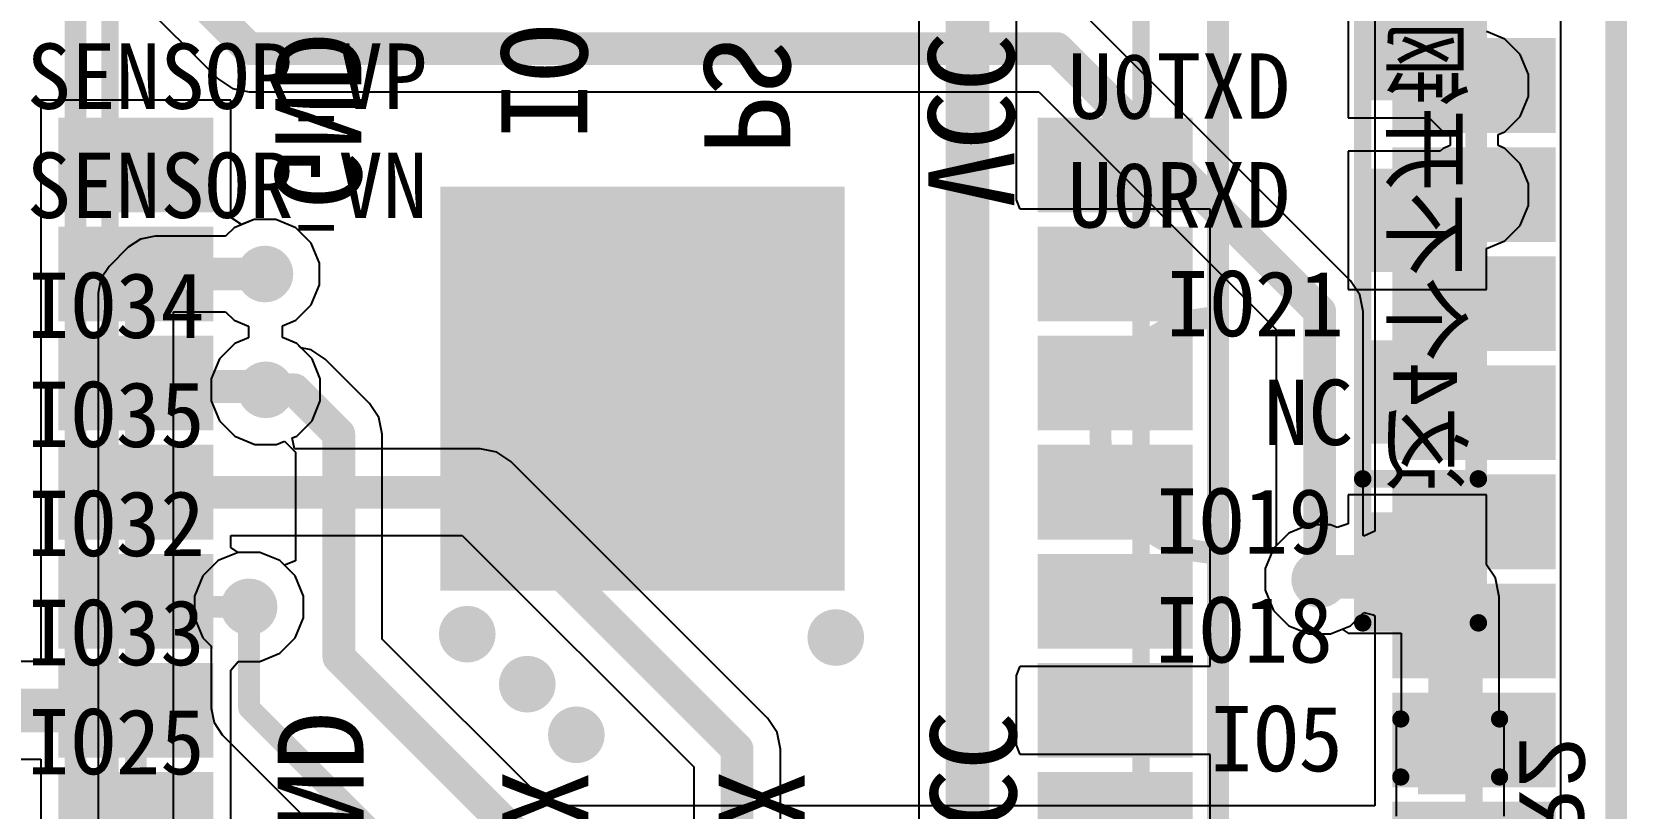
# Model space of a CAD drawing. Header units: millimetres. Extents: x -0.26 to 1.09, y -0.16 to 1.1.
# Drawn here: x 0.355 to 1.087, y 0.317 to 0.673 of the extents above; entities that cross this region are included whole.
import ezdxf

# ---------------------------------------------------------------- set-up
doc = ezdxf.new("R2010")
doc.units = ezdxf.units.MM
doc.header["$MEASUREMENT"] = 0
for name, color, linetype in [('BottomLayer', 5, 'Continuous'), ('BottomOverlay', 54, 'Continuous'), ('BottomPaste', 16, 'Continuous'), ('BottomSolder', 6, 'Continuous'), ('KeepOutLayer', 6, 'Continuous'), ('Mechanical3', 76, 'Continuous'), ('MultiLayer', 9, 'Continuous'), ('PadHoleLayer', 156, 'Continuous'), ('TopLayer', 1, 'Continuous'), ('TopOverlay', 2, 'Continuous'), ('TopPaste', 8, 'Continuous'), ('TopSolder', 216, 'Continuous'), ('ViaHoleLayer', 16, 'Continuous')]:
    doc.layers.add(name, color=color, linetype=linetype)
doc.styles.add('Arial', font='arial.ttf', dxfattribs={"height": 0.2})

# ---------------------------------------------------------------- blocks, each defined once
blk = doc.blocks.new('HI229_B_1')
at = {"layer": 'BottomLayer'}
for points in [[(-0.25591, 0.16772), (-0.19291, 0.16772), (-0.19291, 0.13228), (-0.25591, 0.13228)], [(0.19291, 0.16772), (0.25591, 0.16772), (0.25591, 0.13228), (0.19291, 0.13228)], [(-0.25591, 0.11772), (-0.19291, 0.11772), (-0.19291, 0.08228), (-0.25591, 0.08228)], [(0.19291, 0.11772), (0.25591, 0.11772), (0.25591, 0.08228), (0.19291, 0.08228)], [(-0.25591, 0.06772), (-0.19291, 0.06772), (-0.19291, 0.03228), (-0.25591, 0.03228)], [(0.19291, 0.06772), (0.25591, 0.06772), (0.25591, 0.03228), (0.19291, 0.03228)], [(-0.25591, 0.01772), (-0.19291, 0.01772), (-0.19291, -0.01772), (-0.25591, -0.01772)], [(0.19291, 0.01772), (0.25591, 0.01772), (0.25591, -0.01772), (0.19291, -0.01772)], [(-0.25591, -0.03228), (-0.19291, -0.03228), (-0.19291, -0.06772), (-0.25591, -0.06772)], [(0.19291, -0.03228), (0.25591, -0.03228), (0.25591, -0.06772), (0.19291, -0.06772)], [(-0.25591, -0.08228), (-0.19291, -0.08228), (-0.19291, -0.11772), (-0.25591, -0.11772)], [(0.19291, -0.08228), (0.25591, -0.08228), (0.25591, -0.11772), (0.19291, -0.11772)], [(-0.25591, -0.13228), (-0.19291, -0.13228), (-0.19291, -0.16772), (-0.25591, -0.16772)], [(0.19291, -0.13228), (0.25591, -0.13228), (0.25591, -0.16772), (0.19291, -0.16772)]]:
    blk.add_hatch(color=5, dxfattribs=at).paths.add_polyline_path(points)
at = {"layer": 'BottomPaste'}
for points in [[(-0.25591, 0.16772), (-0.19291, 0.16772), (-0.19291, 0.13228), (-0.25591, 0.13228)], [(0.19291, 0.16772), (0.25591, 0.16772), (0.25591, 0.13228), (0.19291, 0.13228)], [(-0.25591, 0.11772), (-0.19291, 0.11772), (-0.19291, 0.08228), (-0.25591, 0.08228)], [(0.19291, 0.11772), (0.25591, 0.11772), (0.25591, 0.08228), (0.19291, 0.08228)], [(-0.25591, 0.06772), (-0.19291, 0.06772), (-0.19291, 0.03228), (-0.25591, 0.03228)], [(0.19291, 0.06772), (0.25591, 0.06772), (0.25591, 0.03228), (0.19291, 0.03228)], [(-0.25591, 0.01772), (-0.19291, 0.01772), (-0.19291, -0.01772), (-0.25591, -0.01772)], [(0.19291, 0.01772), (0.25591, 0.01772), (0.25591, -0.01772), (0.19291, -0.01772)], [(-0.25591, -0.03228), (-0.19291, -0.03228), (-0.19291, -0.06772), (-0.25591, -0.06772)], [(0.19291, -0.03228), (0.25591, -0.03228), (0.25591, -0.06772), (0.19291, -0.06772)], [(-0.25591, -0.08228), (-0.19291, -0.08228), (-0.19291, -0.11772), (-0.25591, -0.11772)], [(0.19291, -0.08228), (0.25591, -0.08228), (0.25591, -0.11772), (0.19291, -0.11772)], [(-0.25591, -0.13228), (-0.19291, -0.13228), (-0.19291, -0.16772), (-0.25591, -0.16772)], [(0.19291, -0.13228), (0.25591, -0.13228), (0.25591, -0.16772), (0.19291, -0.16772)]]:
    blk.add_hatch(color=16, dxfattribs=at).paths.add_polyline_path(points)
at = {"layer": 'BottomSolder'}
for points in [[(-0.25991, 0.17172), (-0.18891, 0.17172), (-0.18891, 0.12828), (-0.25991, 0.12828)], [(0.18891, 0.17172), (0.25991, 0.17172), (0.25991, 0.12828), (0.18891, 0.12828)], [(-0.25991, 0.12172), (-0.18891, 0.12172), (-0.18891, 0.07828), (-0.25991, 0.07828)], [(0.18891, 0.12172), (0.25991, 0.12172), (0.25991, 0.07828), (0.18891, 0.07828)], [(-0.25991, 0.07172), (-0.18891, 0.07172), (-0.18891, 0.02828), (-0.25991, 0.02828)], [(0.18891, 0.07172), (0.25991, 0.07172), (0.25991, 0.02828), (0.18891, 0.02828)], [(-0.25991, 0.02172), (-0.18891, 0.02172), (-0.18891, -0.02172), (-0.25991, -0.02172)], [(0.18891, 0.02172), (0.25991, 0.02172), (0.25991, -0.02172), (0.18891, -0.02172)], [(-0.25991, -0.02828), (-0.18891, -0.02828), (-0.18891, -0.07172), (-0.25991, -0.07172)], [(0.18891, -0.02828), (0.25991, -0.02828), (0.25991, -0.07172), (0.18891, -0.07172)], [(-0.25991, -0.07828), (-0.18891, -0.07828), (-0.18891, -0.12172), (-0.25991, -0.12172)], [(0.18891, -0.07828), (0.25991, -0.07828), (0.25991, -0.12172), (0.18891, -0.12172)], [(-0.25991, -0.12828), (-0.18891, -0.12828), (-0.18891, -0.17172), (-0.25991, -0.17172)], [(0.18891, -0.12828), (0.25991, -0.12828), (0.25991, -0.17172), (0.18891, -0.17172)]]:
    blk.add_hatch(color=6, dxfattribs=at).paths.add_polyline_path(points)
at = {"layer": 'BottomOverlay', "const_width": 0.008}
for points in [[(-0.23622, 0.23622), (0.23622, 0.23622)], [(-0.23622, -0.18729), (-0.23622, 0.23622)], [(0.23622, -0.23622), (0.23622, 0.23622)], [(-0.23622, -0.18729), (-0.18729, -0.23622)], [(-0.18729, -0.23622), (0.23622, -0.23622)]]:
    blk.add_lwpolyline(points, dxfattribs=at)
at = {"layer": 'BottomOverlay'}
for points, const_width in [([(-0.23822, 0.23622, 1), (-0.23422, 0.23622, 1)], 0.004), ([(-0.23822, 0.23622, 1), (-0.23422, 0.23622, 1)], 0.004), ([(0.23422, 0.23622, 1), (0.23822, 0.23622, 1)], 0.004), ([(0.23422, 0.23622, 1), (0.23822, 0.23622, 1)], 0.004), ([(-0.23822, -0.18729, 1), (-0.23422, -0.18729, 1)], 0.004), ([(-0.23822, -0.18729, 1), (-0.23422, -0.18729, 1)], 0.004), ([(-0.18551, -0.199, 1), (-0.20249, -0.199, 1)], 0.01), ([(-0.20499, -0.199, 1), (-0.19999, -0.199, 1)], 0.005), ([(-0.18801, -0.199, 1), (-0.18301, -0.199, 1)], 0.005), ([(-0.18929, -0.23622, 1), (-0.18529, -0.23622, 1)], 0.004), ([(-0.18929, -0.23622, 1), (-0.18529, -0.23622, 1)], 0.004), ([(0.23422, -0.23622, 1), (0.23822, -0.23622, 1)], 0.004), ([(0.23422, -0.23622, 1), (0.23822, -0.23622, 1)], 0.004)]:
    blk.add_lwpolyline(points, format="xyb", close=True, dxfattribs=dict(at, const_width=const_width))
blk = doc.blocks.new('GY95T_B_2')
at = {"layer": 'BottomLayer'}
for points in [[(-0.24036, 0.12835), (-0.34272, 0.12835), (-0.34272, 0.17165), (-0.24036, 0.17165)], [(-0.28291, 0.17165), (-0.25291, 0.17165), (-0.25291, 0.13228), (-0.28291, 0.13228)], [(0.23844, 0.17165), (0.3408, 0.17165), (0.3408, 0.12835), (0.23844, 0.12835)], [(0.281, 0.13031), (0.251, 0.13031), (0.251, 0.16969), (0.281, 0.16969)], [(-0.24036, 0.02835), (-0.34272, 0.02835), (-0.34272, 0.07165), (-0.24036, 0.07165)], [(-0.28291, 0.06772), (-0.25291, 0.06772), (-0.25291, 0.02835), (-0.28291, 0.02835)], [(0.23844, 0.07165), (0.3408, 0.07165), (0.3408, 0.02835), (0.23844, 0.02835)], [(0.281, 0.03031), (0.251, 0.03031), (0.251, 0.06969), (0.281, 0.06969)], [(-0.24036, -0.07165), (-0.34272, -0.07165), (-0.34272, -0.02835), (-0.24036, -0.02835)], [(0.23844, -0.02835), (0.3408, -0.02835), (0.3408, -0.07165), (0.23844, -0.07165)], [(-0.28291, -0.03031), (-0.25291, -0.03031), (-0.25291, -0.06969), (-0.28291, -0.06969)], [(0.281, -0.06969), (0.251, -0.06969), (0.251, -0.03031), (0.281, -0.03031)], [(-0.24036, -0.17165), (-0.34272, -0.17165), (-0.34272, -0.12835), (-0.24036, -0.12835)], [(-0.28291, -0.13031), (-0.25291, -0.13031), (-0.25291, -0.16969), (-0.28291, -0.16969)], [(0.23844, -0.12835), (0.3408, -0.12835), (0.3408, -0.17165), (0.23844, -0.17165)], [(0.281, -0.16969), (0.251, -0.16969), (0.251, -0.13031), (0.281, -0.13031)]]:
    blk.add_hatch(color=5, dxfattribs=at).paths.add_polyline_path(points)
at = {"layer": 'BottomPaste'}
for points in [[(-0.24036, 0.12835), (-0.34272, 0.12835), (-0.34272, 0.17165), (-0.24036, 0.17165)], [(0.23844, 0.17165), (0.3408, 0.17165), (0.3408, 0.12835), (0.23844, 0.12835)], [(-0.24036, 0.02835), (-0.34272, 0.02835), (-0.34272, 0.07165), (-0.24036, 0.07165)], [(0.23844, 0.07165), (0.3408, 0.07165), (0.3408, 0.02835), (0.23844, 0.02835)], [(-0.24036, -0.07165), (-0.34272, -0.07165), (-0.34272, -0.02835), (-0.24036, -0.02835)], [(0.23844, -0.02835), (0.3408, -0.02835), (0.3408, -0.07165), (0.23844, -0.07165)], [(-0.24036, -0.17165), (-0.34272, -0.17165), (-0.34272, -0.12835), (-0.24036, -0.12835)], [(0.23844, -0.12835), (0.3408, -0.12835), (0.3408, -0.17165), (0.23844, -0.17165)]]:
    blk.add_hatch(color=16, dxfattribs=at).paths.add_polyline_path(points)
at = {"layer": 'BottomSolder'}
for points in [[(-0.23636, 0.12435), (-0.34672, 0.12435), (-0.34672, 0.17565), (-0.23636, 0.17565)], [(-0.28691, 0.17565), (-0.24891, 0.17565), (-0.24891, 0.12828), (-0.28691, 0.12828)], [(0.23444, 0.17565), (0.3448, 0.17565), (0.3448, 0.12435), (0.23444, 0.12435)], [(0.285, 0.12631), (0.247, 0.12631), (0.247, 0.17369), (0.285, 0.17369)], [(-0.23636, 0.02435), (-0.34672, 0.02435), (-0.34672, 0.07565), (-0.23636, 0.07565)], [(0.23444, 0.07565), (0.3448, 0.07565), (0.3448, 0.02435), (0.23444, 0.02435)], [(0.285, 0.02631), (0.247, 0.02631), (0.247, 0.07369), (0.285, 0.07369)], [(-0.28691, 0.07172), (-0.24891, 0.07172), (-0.24891, 0.02435), (-0.28691, 0.02435)], [(-0.23636, -0.07565), (-0.34672, -0.07565), (-0.34672, -0.02435), (-0.23636, -0.02435)], [(-0.28691, -0.02631), (-0.24891, -0.02631), (-0.24891, -0.07369), (-0.28691, -0.07369)], [(0.23444, -0.02435), (0.3448, -0.02435), (0.3448, -0.07565), (0.23444, -0.07565)], [(0.285, -0.07369), (0.247, -0.07369), (0.247, -0.02631), (0.285, -0.02631)], [(-0.23636, -0.17565), (-0.34672, -0.17565), (-0.34672, -0.12435), (-0.23636, -0.12435)], [(-0.28691, -0.12631), (-0.24891, -0.12631), (-0.24891, -0.17369), (-0.28691, -0.17369)], [(0.23444, -0.12435), (0.3448, -0.12435), (0.3448, -0.17565), (0.23444, -0.17565)], [(0.285, -0.17369), (0.247, -0.17369), (0.247, -0.12631), (0.285, -0.12631)]]:
    blk.add_hatch(color=6, dxfattribs=at).paths.add_polyline_path(points)
at = {"layer": 'MultiLayer'}
for points in [[(0.281, -0.06969), (0.251, -0.06969), (0.251, -0.03031), (0.281, -0.03031)], [(-0.28291, -0.13031), (-0.25291, -0.13031), (-0.25291, -0.16969), (-0.28291, -0.16969)]]:
    blk.add_hatch(color=9, dxfattribs=at).paths.add_polyline_path(points)
at = {"layer": 'PadHoleLayer'}
h = blk.add_hatch(color=156, dxfattribs=at)
edge = h.paths.add_edge_path()
edge.add_arc((-0.26791, 0.15197), 0.01181, 0, 360)
h = blk.add_hatch(color=156, dxfattribs=at)
edge = h.paths.add_edge_path()
edge.add_arc((0.266, 0.15), 0.01181, 0, 360)
h = blk.add_hatch(color=156, dxfattribs=at)
edge = h.paths.add_edge_path()
edge.add_arc((-0.26791, 0.04803), 0.01181, 0, 360)
h = blk.add_hatch(color=156, dxfattribs=at)
edge = h.paths.add_edge_path()
edge.add_arc((0.266, 0.05), 0.01181, 0, 360)
h = blk.add_hatch(color=156, dxfattribs=at)
edge = h.paths.add_edge_path()
edge.add_arc((-0.26791, -0.05), 0.01181, 0, 360)
h = blk.add_hatch(color=156, dxfattribs=at)
edge = h.paths.add_edge_path()
edge.add_arc((0.266, -0.05), 0.01181, 0, 360)
h = blk.add_hatch(color=156, dxfattribs=at)
edge = h.paths.add_edge_path()
edge.add_arc((-0.26791, -0.15), 0.01181, 0, 360)
h = blk.add_hatch(color=156, dxfattribs=at)
edge = h.paths.add_edge_path()
edge.add_arc((0.266, -0.15), 0.01181, 0, 360)
at = {"layer": 'TopLayer'}
for points in [[(-0.2876, 0.17165), (-0.24823, 0.17165), (-0.24823, 0.13228), (-0.2876, 0.13228)], [(0.28569, 0.13031), (0.24631, 0.13031), (0.24631, 0.16969), (0.28569, 0.16969)], [(-0.2876, 0.06772), (-0.24823, 0.06772), (-0.24823, 0.02835), (-0.2876, 0.02835)], [(0.28569, 0.03031), (0.24631, 0.03031), (0.24631, 0.06969), (0.28569, 0.06969)], [(-0.2876, -0.03031), (-0.24823, -0.03031), (-0.24823, -0.06969), (-0.2876, -0.06969)], [(0.281, -0.06969), (0.251, -0.06969), (0.251, -0.03031), (0.281, -0.03031)], [(-0.28291, -0.13031), (-0.25291, -0.13031), (-0.25291, -0.16969), (-0.28291, -0.16969)], [(0.28569, -0.16969), (0.24631, -0.16969), (0.24631, -0.13031), (0.28569, -0.13031)]]:
    blk.add_hatch(color=1, dxfattribs=at).paths.add_polyline_path(points)
at = {"layer": 'TopSolder'}
for points in [[(-0.2916, 0.17565), (-0.24423, 0.17565), (-0.24423, 0.12828), (-0.2916, 0.12828)], [(0.28969, 0.12631), (0.24231, 0.12631), (0.24231, 0.17369), (0.28969, 0.17369)], [(0.28969, 0.02631), (0.24231, 0.02631), (0.24231, 0.07369), (0.28969, 0.07369)], [(-0.2916, 0.07172), (-0.24423, 0.07172), (-0.24423, 0.02435), (-0.2916, 0.02435)], [(-0.2916, -0.02631), (-0.24423, -0.02631), (-0.24423, -0.07369), (-0.2916, -0.07369)], [(0.285, -0.07369), (0.247, -0.07369), (0.247, -0.02631), (0.285, -0.02631)], [(-0.28691, -0.12631), (-0.24891, -0.12631), (-0.24891, -0.17369), (-0.28691, -0.17369)], [(0.28969, -0.17369), (0.24231, -0.17369), (0.24231, -0.12631), (0.28969, -0.12631)]]:
    blk.add_hatch(color=216, dxfattribs=at).paths.add_polyline_path(points)
at = {"layer": 'BottomOverlay', "const_width": 0.01}
for points in [[(-0.29528, 0.26181), (0.29528, 0.26181)], [(-0.29528, 0.26181), (-0.29528, -0.26181)], [(0.29528, 0.26181), (0.29528, -0.26181)], [(-0.29528, -0.26181), (0.29528, -0.26181)]]:
    blk.add_lwpolyline(points, dxfattribs=at)
at = {"layer": 'BottomOverlay'}
for points, const_width in [([(-0.29778, 0.26181, 1), (-0.29278, 0.26181, 1)], 0.005), ([(-0.29778, 0.26181, 1), (-0.29278, 0.26181, 1)], 0.005), ([(0.29278, 0.26181, 1), (0.29778, 0.26181, 1)], 0.005), ([(0.29278, 0.26181, 1), (0.29778, 0.26181, 1)], 0.005), ([(-0.255, -0.234, 1), (-0.275, -0.234, 1)], 0.01), ([(-0.2775, -0.234, 1), (-0.2725, -0.234, 1)], 0.005), ([(-0.2575, -0.234, 1), (-0.2525, -0.234, 1)], 0.005), ([(-0.29778, -0.26181, 1), (-0.29278, -0.26181, 1)], 0.005), ([(-0.29778, -0.26181, 1), (-0.29278, -0.26181, 1)], 0.005), ([(-0.05645, -0.26181, 1), (-0.05145, -0.26181, 1)], 0.005), ([(0.05145, -0.26181, 1), (0.05645, -0.26181, 1)], 0.005), ([(0.29278, -0.26181, 1), (0.29778, -0.26181, 1)], 0.005), ([(0.29278, -0.26181, 1), (0.29778, -0.26181, 1)], 0.005)]:
    blk.add_lwpolyline(points, format="xyb", close=True, dxfattribs=dict(at, const_width=const_width))
at = {"layer": 'BottomOverlay', "const_width": 0.01}
blk.add_lwpolyline([(-0.05395, -0.26181, -1), (0.05395, -0.26181)], format="xyb", dxfattribs=at)
at = {"layer": 'Mechanical3', "text_generation_flag": 2}
for s, p in [('GND', (-0.207, 0.16919)), ('GND', (0.104, 0.17019)), ('TX', (-0.207, 0.06619)), ('IO', (0.13521, 0.06662)), ('PS', (0.12865, -0.02638)), ('RX', (-0.207, -0.033)), ('VCC', (-0.207, -0.13)), ('VCC', (0.104, -0.129))]:
    blk.add_text(s, height=0.03937, rotation=180, dxfattribs=at).set_placement(p)
blk = doc.blocks.new('ESP_32S_3')
at = {"layer": 'TopLayer'}
for points in [[(0.35987, 0.10144), (0.4268, 0.10144), (0.4268, 0.06601), (0.35987, 0.06601)], [(0.35987, 0.05144), (0.4268, 0.05144), (0.4268, 0.01601), (0.35987, 0.01601)], [(-0.07635, -0.14383), (-0.07635, 0.03333), (0.10081, 0.03333), (0.10081, -0.14383)], [(0.35987, 0.00144), (0.4268, 0.00144), (0.4268, -0.03399), (0.35987, -0.03399)], [(0.35987, -0.04856), (0.4268, -0.04856), (0.4268, -0.08399), (0.35987, -0.08399)], [(0.35987, -0.09856), (0.4268, -0.09856), (0.4268, -0.13399), (0.35987, -0.13399)], [(0.35987, -0.14856), (0.4268, -0.14856), (0.4268, -0.18399), (0.35987, -0.18399)], [(0.35987, -0.19856), (0.4268, -0.19856), (0.4268, -0.23399), (0.35987, -0.23399)]]:
    blk.add_hatch(color=1, dxfattribs=at).paths.add_polyline_path(points)
at = {"layer": 'TopPaste'}
for points in [[(0.35987, 0.10144), (0.4268, 0.10144), (0.4268, 0.06601), (0.35987, 0.06601)], [(0.35987, 0.05144), (0.4268, 0.05144), (0.4268, 0.01601), (0.35987, 0.01601)], [(-0.07635, -0.14383), (-0.07635, 0.03333), (0.10081, 0.03333), (0.10081, -0.14383)], [(0.35987, 0.00144), (0.4268, 0.00144), (0.4268, -0.03399), (0.35987, -0.03399)], [(0.35987, -0.04856), (0.4268, -0.04856), (0.4268, -0.08399), (0.35987, -0.08399)], [(0.35987, -0.09856), (0.4268, -0.09856), (0.4268, -0.13399), (0.35987, -0.13399)], [(0.35987, -0.14856), (0.4268, -0.14856), (0.4268, -0.18399), (0.35987, -0.18399)], [(0.35987, -0.19856), (0.4268, -0.19856), (0.4268, -0.23399), (0.35987, -0.23399)]]:
    blk.add_hatch(color=8, dxfattribs=at).paths.add_polyline_path(points)
at = {"layer": 'TopSolder'}
for points in [[(0.35587, 0.10544), (0.4308, 0.10544), (0.4308, 0.06201), (0.35587, 0.06201)], [(0.35587, 0.05544), (0.4308, 0.05544), (0.4308, 0.01201), (0.35587, 0.01201)], [(-0.08035, -0.14783), (-0.08035, 0.03733), (0.10481, 0.03733), (0.10481, -0.14783)], [(0.35587, 0.00544), (0.4308, 0.00544), (0.4308, -0.03799), (0.35587, -0.03799)], [(0.35587, -0.04456), (0.4308, -0.04456), (0.4308, -0.08799), (0.35587, -0.08799)], [(0.35587, -0.09456), (0.4308, -0.09456), (0.4308, -0.13799), (0.35587, -0.13799)], [(0.35587, -0.14456), (0.4308, -0.14456), (0.4308, -0.18799), (0.35587, -0.18799)], [(0.35587, -0.19456), (0.4308, -0.19456), (0.4308, -0.23799), (0.35587, -0.23799)], [(0.35587, -0.24456), (0.4308, -0.24456), (0.4308, -0.28799), (0.35587, -0.28799)]]:
    blk.add_hatch(color=216, dxfattribs=at).paths.add_polyline_path(points)
at = {"layer": 'TopOverlay', "const_width": 0.00787}
blk.add_lwpolyline([(0.39333, -0.47533), (0.39333, 0.52861)], dxfattribs=at)
at = {"layer": 'Mechanical3'}
for s, p in [('SENSOR_VP', (-0.27, 0.073)), ('U0TXD', (0.20702, 0.06846)), ('SENSOR_VN', (-0.27, 0.023)), ('U0RXD', (0.20702, 0.01861)), ('IO34', (-0.27, -0.032)), ('IO21', (0.252, -0.03123)), ('NC', (0.29699, -0.08108)), ('IO35', (-0.27, -0.082)), ('IO32', (-0.27, -0.132)), ('IO19', (0.24701, -0.13092)), ('IO33', (-0.27, -0.182)), ('IO18', (0.24701, -0.18077)), ('IO25', (-0.27, -0.232)), ('IO5', (0.272, -0.23062))]:
    blk.add_text(s, height=0.03, rotation=360, dxfattribs=at).set_placement(p)
blk = doc.blocks.new('ISP_4P_2_0_SMD_B_18')
at = {"layer": 'BottomLayer'}
for points in [[(-0.01969, 0.01969), (0.01969, 0.01969), (0.01969, -0.01969), (-0.01969, -0.01969)], [(0.05906, 0.01969), (0.09843, 0.01969), (0.09843, -0.01969), (0.05906, -0.01969)], [(0.1378, 0.01969), (0.17717, 0.01969), (0.17717, -0.01969), (0.1378, -0.01969)], [(0.21654, 0.01969), (0.25591, 0.01969), (0.25591, -0.01969), (0.21654, -0.01969)]]:
    blk.add_hatch(color=5, dxfattribs=at).paths.add_polyline_path(points)
at = {"layer": 'BottomPaste'}
for points in [[(-0.01969, 0.01969), (0.01969, 0.01969), (0.01969, -0.01969), (-0.01969, -0.01969)], [(0.05906, 0.01969), (0.09843, 0.01969), (0.09843, -0.01969), (0.05906, -0.01969)], [(0.1378, 0.01969), (0.17717, 0.01969), (0.17717, -0.01969), (0.1378, -0.01969)], [(0.21654, 0.01969), (0.25591, 0.01969), (0.25591, -0.01969), (0.21654, -0.01969)]]:
    blk.add_hatch(color=16, dxfattribs=at).paths.add_polyline_path(points)
at = {"layer": 'BottomSolder'}
for points in [[(-0.02369, 0.02369), (0.02369, 0.02369), (0.02369, -0.02369), (-0.02369, -0.02369)], [(0.05506, 0.02369), (0.10243, 0.02369), (0.10243, -0.02369), (0.05506, -0.02369)], [(0.1338, 0.02369), (0.18117, 0.02369), (0.18117, -0.02369), (0.1338, -0.02369)], [(0.21254, 0.02369), (0.25991, 0.02369), (0.25991, -0.02369), (0.21254, -0.02369)]]:
    blk.add_hatch(color=6, dxfattribs=at).paths.add_polyline_path(points)
at = {"layer": 'BottomOverlay', "const_width": 0.008}
for points in [[(-0.027, 0.025), (-0.027, -0.028)], [(-0.027, 0.025), (0.263, 0.025)], [(0.039, 0.025), (0.039, -0.028)], [(0.263, 0.025), (0.263, -0.028)], [(-0.027, -0.028), (0.263, -0.028)]]:
    blk.add_lwpolyline(points, dxfattribs=at)
at = {"layer": 'BottomOverlay', "const_width": 0.004}
for points in [[(-0.029, 0.025, 1), (-0.025, 0.025, 1)], [(-0.029, 0.025, 1), (-0.025, 0.025, 1)], [(0.037, 0.025, 1), (0.041, 0.025, 1)], [(0.261, 0.025, 1), (0.265, 0.025, 1)], [(0.261, 0.025, 1), (0.265, 0.025, 1)], [(-0.029, -0.028, 1), (-0.025, -0.028, 1)], [(-0.029, -0.028, 1), (-0.025, -0.028, 1)], [(0.037, -0.028, 1), (0.041, -0.028, 1)], [(0.261, -0.028, 1), (0.265, -0.028, 1)], [(0.261, -0.028, 1), (0.265, -0.028, 1)]]:
    blk.add_lwpolyline(points, format="xyb", close=True, dxfattribs=at)
at = {"layer": 'BottomPaste', "text_generation_flag": 2}
blk.add_text('这4个不开钢网', height=0.03, rotation=180, dxfattribs=at).set_placement((0.03313, 0.01094))
blk = doc.blocks.new('0402_B_24')
at = {"layer": 'BottomLayer'}
for points in [[(-0.02953, 0.0128), (-0.00591, 0.0128), (-0.00591, -0.0128), (-0.02953, -0.0128)], [(0.00591, 0.0128), (0.02953, 0.0128), (0.02953, -0.0128), (0.00591, -0.0128)]]:
    blk.add_hatch(color=5, dxfattribs=at).paths.add_polyline_path(points)
at = {"layer": 'BottomPaste'}
for points in [[(-0.02953, 0.0128), (-0.00591, 0.0128), (-0.00591, -0.0128), (-0.02953, -0.0128)], [(0.00591, 0.0128), (0.02953, 0.0128), (0.02953, -0.0128), (0.00591, -0.0128)]]:
    blk.add_hatch(color=16, dxfattribs=at).paths.add_polyline_path(points)
at = {"layer": 'BottomSolder'}
for points in [[(-0.03153, 0.0148), (-0.00391, 0.0148), (-0.00391, -0.0148), (-0.03153, -0.0148)], [(0.00391, 0.0148), (0.03153, 0.0148), (0.03153, -0.0148), (0.00391, -0.0148)]]:
    blk.add_hatch(color=6, dxfattribs=at).paths.add_polyline_path(points)
at = {"layer": 'BottomOverlay', "const_width": 0.00787}
for points in [[(-0.03839, 0.02264), (-0.01181, 0.02264)], [(-0.03839, 0.02264), (-0.03839, -0.02264)], [(0.01181, 0.02264), (0.03839, 0.02264)], [(0.03839, 0.02264), (0.03839, -0.02264)], [(-0.03839, -0.02264), (-0.01181, -0.02264)], [(0.01181, -0.02264), (0.03839, -0.02264)]]:
    blk.add_lwpolyline(points, dxfattribs=at)
at = {"layer": 'BottomOverlay', "const_width": 0.00394}
for points in [[(-0.04035, 0.02264, 1), (-0.03642, 0.02264, 1)], [(-0.04035, 0.02264, 1), (-0.03642, 0.02264, 1)], [(-0.01378, 0.02264, 1), (-0.00984, 0.02264, 1)], [(0.00984, 0.02264, 1), (0.01378, 0.02264, 1)], [(0.03642, 0.02264, 1), (0.04035, 0.02264, 1)], [(0.03642, 0.02264, 1), (0.04035, 0.02264, 1)], [(-0.04035, -0.02264, 1), (-0.03642, -0.02264, 1)], [(-0.04035, -0.02264, 1), (-0.03642, -0.02264, 1)], [(-0.01378, -0.02264, 1), (-0.00984, -0.02264, 1)], [(0.00984, -0.02264, 1), (0.01378, -0.02264, 1)], [(0.03642, -0.02264, 1), (0.04035, -0.02264, 1)], [(0.03642, -0.02264, 1), (0.04035, -0.02264, 1)]]:
    blk.add_lwpolyline(points, format="xyb", close=True, dxfattribs=at)

msp = doc.modelspace()

# ---------------------------------------------------------------- hatches: boundary and pattern name
at = {"layer": 'BottomLayer'}
h = msp.add_hatch(color=5, dxfattribs=at)
edge = h.paths.add_edge_path()
edge.add_arc((1.01639, 0.64829), 0.013, 0, 360)
h = msp.add_hatch(color=5, dxfattribs=at)
edge = h.paths.add_edge_path()
edge.add_arc((1.01639, 0.59829), 0.013, 0, 360)
h = msp.add_hatch(color=5, dxfattribs=at)
edge = h.paths.add_edge_path()
edge.add_arc((0.6412, 0.57251), 0.013, 0, 360)
h = msp.add_hatch(color=5, dxfattribs=at)
edge = h.paths.add_edge_path()
edge.add_arc((0.46226, 0.56189), 0.013, 0, 360)
h = msp.add_hatch(color=5, dxfattribs=at)
edge = h.paths.add_edge_path()
edge.add_arc((0.69851, 0.55792), 0.013, 0, 360)
h = msp.add_hatch(color=5, dxfattribs=at)
edge = h.paths.add_edge_path()
edge.add_arc((0.58923, 0.5559), 0.013, 0, 360)
h = msp.add_hatch(color=5, dxfattribs=at)
edge = h.paths.add_edge_path()
edge.add_arc((0.6412, 0.5216), 0.013, 0, 360)
h = msp.add_hatch(color=5, dxfattribs=at)
edge = h.paths.add_edge_path()
edge.add_arc((0.46264, 0.50881), 0.013, 0, 360)
h = msp.add_hatch(color=5, dxfattribs=at)
edge = h.paths.add_edge_path()
edge.add_arc((0.69851, 0.50445), 0.013, 0, 360)
h = msp.add_hatch(color=5, dxfattribs=at)
edge = h.paths.add_edge_path()
edge.add_arc((0.67339, 0.46232), 0.013, 0, 360)
h = msp.add_hatch(color=5, dxfattribs=at)
edge = h.paths.add_edge_path()
edge.add_arc((0.94565, 0.4219), 0.013, 0, 360)
h = msp.add_hatch(color=5, dxfattribs=at)
edge = h.paths.add_edge_path()
edge.add_arc((0.45498, 0.40932), 0.013, 0, 360)
h = msp.add_hatch(color=5, dxfattribs=at)
edge = h.paths.add_edge_path()
edge.add_arc((0.55498, 0.39681), 0.013, 0, 360)
h = msp.add_hatch(color=5, dxfattribs=at)
edge = h.paths.add_edge_path()
edge.add_arc((0.72387, 0.39528), 0.013, 0, 360)
h = msp.add_hatch(color=5, dxfattribs=at)
edge = h.paths.add_edge_path()
edge.add_arc((0.58249, 0.37389), 0.013, 0, 360)
h = msp.add_hatch(color=5, dxfattribs=at)
edge = h.paths.add_edge_path()
edge.add_arc((0.85191, 0.36189), 0.013, 0, 360)
h = msp.add_hatch(color=5, dxfattribs=at)
edge = h.paths.add_edge_path()
edge.add_arc((0.60498, 0.35069), 0.013, 0, 360)
at = {"layer": 'TopLayer'}
h = msp.add_hatch(color=1, dxfattribs=at)
edge = h.paths.add_edge_path()
edge.add_arc((1.01639, 0.64829), 0.013, 0, 360)
h = msp.add_hatch(color=1, dxfattribs=at)
edge = h.paths.add_edge_path()
edge.add_arc((1.01639, 0.59829), 0.013, 0, 360)
h = msp.add_hatch(color=1, dxfattribs=at)
edge = h.paths.add_edge_path()
edge.add_arc((0.6412, 0.57251), 0.013, 0, 360)
h = msp.add_hatch(color=1, dxfattribs=at)
edge = h.paths.add_edge_path()
edge.add_arc((0.46226, 0.56189), 0.013, 0, 360)
h = msp.add_hatch(color=1, dxfattribs=at)
edge = h.paths.add_edge_path()
edge.add_arc((0.69851, 0.55792), 0.013, 0, 360)
h = msp.add_hatch(color=1, dxfattribs=at)
edge = h.paths.add_edge_path()
edge.add_arc((0.58923, 0.5559), 0.013, 0, 360)
h = msp.add_hatch(color=1, dxfattribs=at)
edge = h.paths.add_edge_path()
edge.add_arc((0.6412, 0.5216), 0.013, 0, 360)
h = msp.add_hatch(color=1, dxfattribs=at)
edge = h.paths.add_edge_path()
edge.add_arc((0.46264, 0.50881), 0.013, 0, 360)
h = msp.add_hatch(color=1, dxfattribs=at)
edge = h.paths.add_edge_path()
edge.add_arc((0.69851, 0.50445), 0.013, 0, 360)
h = msp.add_hatch(color=1, dxfattribs=at)
edge = h.paths.add_edge_path()
edge.add_arc((0.67339, 0.46232), 0.013, 0, 360)
h = msp.add_hatch(color=1, dxfattribs=at)
edge = h.paths.add_edge_path()
edge.add_arc((0.94565, 0.4219), 0.013, 0, 360)
h = msp.add_hatch(color=1, dxfattribs=at)
edge = h.paths.add_edge_path()
edge.add_arc((0.45498, 0.40932), 0.013, 0, 360)
h = msp.add_hatch(color=1, dxfattribs=at)
edge = h.paths.add_edge_path()
edge.add_arc((0.55498, 0.39681), 0.013, 0, 360)
h = msp.add_hatch(color=1, dxfattribs=at)
edge = h.paths.add_edge_path()
edge.add_arc((0.72387, 0.39528), 0.013, 0, 360)
h = msp.add_hatch(color=1, dxfattribs=at)
edge = h.paths.add_edge_path()
edge.add_arc((0.58249, 0.37389), 0.013, 0, 360)
h = msp.add_hatch(color=1, dxfattribs=at)
edge = h.paths.add_edge_path()
edge.add_arc((0.85191, 0.36189), 0.013, 0, 360)
h = msp.add_hatch(color=1, dxfattribs=at)
edge = h.paths.add_edge_path()
edge.add_arc((0.60498, 0.35069), 0.013, 0, 360)
at = {"layer": 'ViaHoleLayer'}
h = msp.add_hatch(color=16, dxfattribs=at)
edge = h.paths.add_edge_path()
edge.add_arc((1.01639, 0.64829), 0.0065, 0, 360)
h = msp.add_hatch(color=16, dxfattribs=at)
edge = h.paths.add_edge_path()
edge.add_arc((1.01639, 0.59829), 0.0065, 0, 360)
h = msp.add_hatch(color=16, dxfattribs=at)
edge = h.paths.add_edge_path()
edge.add_arc((0.6412, 0.57251), 0.0065, 0, 360)
h = msp.add_hatch(color=16, dxfattribs=at)
edge = h.paths.add_edge_path()
edge.add_arc((0.46226, 0.56189), 0.0065, 0, 360)
h = msp.add_hatch(color=16, dxfattribs=at)
edge = h.paths.add_edge_path()
edge.add_arc((0.69851, 0.55792), 0.0065, 0, 360)
h = msp.add_hatch(color=16, dxfattribs=at)
edge = h.paths.add_edge_path()
edge.add_arc((0.58923, 0.5559), 0.0065, 0, 360)
h = msp.add_hatch(color=16, dxfattribs=at)
edge = h.paths.add_edge_path()
edge.add_arc((0.6412, 0.5216), 0.0065, 0, 360)
h = msp.add_hatch(color=16, dxfattribs=at)
edge = h.paths.add_edge_path()
edge.add_arc((0.46264, 0.50881), 0.0065, 0, 360)
h = msp.add_hatch(color=16, dxfattribs=at)
edge = h.paths.add_edge_path()
edge.add_arc((0.69851, 0.50445), 0.0065, 0, 360)
h = msp.add_hatch(color=16, dxfattribs=at)
edge = h.paths.add_edge_path()
edge.add_arc((0.67339, 0.46232), 0.0065, 0, 360)
h = msp.add_hatch(color=16, dxfattribs=at)
edge = h.paths.add_edge_path()
edge.add_arc((0.94565, 0.4219), 0.0065, 0, 360)
h = msp.add_hatch(color=16, dxfattribs=at)
edge = h.paths.add_edge_path()
edge.add_arc((0.45498, 0.40932), 0.0065, 0, 360)
h = msp.add_hatch(color=16, dxfattribs=at)
edge = h.paths.add_edge_path()
edge.add_arc((0.55498, 0.39681), 0.0065, 0, 360)
h = msp.add_hatch(color=16, dxfattribs=at)
edge = h.paths.add_edge_path()
edge.add_arc((0.72387, 0.39528), 0.0065, 0, 360)
h = msp.add_hatch(color=16, dxfattribs=at)
edge = h.paths.add_edge_path()
edge.add_arc((0.58249, 0.37389), 0.0065, 0, 360)
h = msp.add_hatch(color=16, dxfattribs=at)
edge = h.paths.add_edge_path()
edge.add_arc((0.85191, 0.36189), 0.0065, 0, 360)
h = msp.add_hatch(color=16, dxfattribs=at)
edge = h.paths.add_edge_path()
edge.add_arc((0.60498, 0.35069), 0.0065, 0, 360)

# ---------------------------------------------------------------- linework, layer by layer
at = {"layer": 'BottomLayer'}
for p, q in [((1.05603, 0.82725), (1.05603, 0.02549)), ((0.76186, 0.71438), (0.76186, 0.25958)), ((0.80672, 0.59591), (0.80672, 0.71438)), ((0.95867, 0.69691), (0.95867, 0.63354)), ((1.03056, 0.66949), (1.02204, 0.67302)), ((1.03759, 0.66246), (1.03056, 0.66949)), ((1.04139, 0.65327), (1.03759, 0.66246)), ((1.04139, 0.64332), (1.04139, 0.65327)), ((0.44659, 0.64161), (0.35959, 0.64161)), ((0.35959, 0.64161), (0.35959, 0.58218)), ((0.44659, 0.58787), (0.44659, 0.64161)), ((1.03759, 0.63413), (1.04139, 0.64332)), ((0.95867, 0.63354), (0.99579, 0.63354)), ((0.99579, 0.63354), (1.00223, 0.6271)), ((1.03056, 0.6271), (1.03759, 0.63413)), ((1.00223, 0.6271), (1.00539, 0.62579)), ((1.00539, 0.62579), (1.00539, 0.62079)), ((1.0274, 0.62579), (1.03056, 0.6271)), ((1.0274, 0.62079), (1.0274, 0.62579)), ((1.00091, 0.61817), (0.95867, 0.61817)), ((0.95867, 0.61817), (0.95867, 0.5548)), ((1.00223, 0.61949), (1.00091, 0.61817)), ((1.00539, 0.62079), (1.00223, 0.61949)), ((1.03056, 0.61949), (1.0274, 0.62079)), ((1.03759, 0.61246), (1.03056, 0.61949)), ((1.04139, 0.60327), (1.03759, 0.61246)), ((1.04139, 0.59332), (1.04139, 0.60327)), ((0.80841, 0.59161), (0.80672, 0.59591)), ((1.03759, 0.58413), (1.04139, 0.59332)), ((0.45159, 0.58453), (0.44659, 0.58787)), ((0.45729, 0.58689), (0.45159, 0.58453)), ((0.46723, 0.58689), (0.45729, 0.58689)), ((0.47642, 0.58309), (0.46723, 0.58689)), ((0.81172, 0.59161), (0.80841, 0.59161)), ((0.8954, 0.59161), (0.81172, 0.59161)), ((0.8954, 0.53218), (0.8954, 0.59161)), ((0.35959, 0.58218), (0.35959, 0.53218)), ((0.48345, 0.57605), (0.47642, 0.58309)), ((1.03056, 0.5771), (1.03759, 0.58413)), ((0.48726, 0.56687), (0.48345, 0.57605)), ((1.02204, 0.57357), (1.03056, 0.5771)), ((1.02204, 0.5548), (1.02204, 0.57357)), ((0.48726, 0.55692), (0.48726, 0.56687)), ((0.48345, 0.54773), (0.48726, 0.55692)), ((0.95867, 0.5548), (1.02204, 0.5548)), ((0.47642, 0.5407), (0.48345, 0.54773)), ((0.47024, 0.53814), (0.47642, 0.5407)), ((0.47024, 0.53273), (0.47024, 0.53814)), ((0.35959, 0.53218), (0.35959, 0.48218)), ((0.4768, 0.53001), (0.47024, 0.53273)), ((0.48383, 0.52297), (0.4768, 0.53001)), ((0.8954, 0.48218), (0.8954, 0.53218)), ((0.48764, 0.51379), (0.48383, 0.52297)), ((0.48764, 0.50384), (0.48764, 0.51379)), ((0.48383, 0.49465), (0.48764, 0.50384)), ((0.4768, 0.48762), (0.48383, 0.49465)), ((0.47476, 0.48677), (0.4768, 0.48762)), ((0.47575, 0.48177), (0.47476, 0.48677)), ((0.35959, 0.48218), (0.35959, 0.43218)), ((0.56092, 0.48177), (0.47575, 0.48177)), ((0.56852, 0.48026), (0.56092, 0.48177)), ((0.57497, 0.47595), (0.56852, 0.48026)), ((0.69269, 0.35823), (0.57497, 0.47595)), ((0.8954, 0.43218), (0.8954, 0.48218)), ((1.02204, 0.46069), (0.95867, 0.46069)), ((0.95867, 0.46069), (0.95867, 0.4474)), ((1.02204, 0.42867), (1.02204, 0.46069)), ((0.94068, 0.4469), (0.93149, 0.44309)), ((0.95062, 0.4469), (0.94068, 0.4469)), ((0.95367, 0.44564), (0.95062, 0.4469)), ((0.95867, 0.4474), (0.95367, 0.44564)), ((0.44659, 0.4366), (0.44659, 0.44201)), ((0.44659, 0.44201), (0.55268, 0.44201)), ((0.55268, 0.44201), (0.65875, 0.33594)), ((0.93149, 0.44309), (0.92445, 0.43606)), ((0.35959, 0.43218), (0.35959, 0.38432)), ((0.45, 0.43432), (0.44659, 0.4366)), ((0.45995, 0.43432), (0.45, 0.43432)), ((0.46914, 0.43051), (0.45995, 0.43432)), ((0.8954, 0.38218), (0.8954, 0.43218)), ((0.92445, 0.43606), (0.92065, 0.42687)), ((0.47617, 0.42348), (0.46914, 0.43051)), ((0.92065, 0.42687), (0.92065, 0.41693)), ((1.02616, 0.4225), (1.02204, 0.42867)), ((0.47998, 0.41429), (0.47617, 0.42348)), ((0.92065, 0.41693), (0.92445, 0.40774)), ((1.02787, 0.41392), (1.02616, 0.4225)), ((0.47998, 0.40435), (0.47998, 0.41429)), ((1.02787, 0.36108), (1.02787, 0.41392)), ((0.47617, 0.39516), (0.47998, 0.40435)), ((0.92445, 0.40774), (0.93149, 0.4007)), ((0.46914, 0.38812), (0.47617, 0.39516)), ((0.93149, 0.4007), (0.94068, 0.3969)), ((0.94068, 0.3969), (0.95062, 0.3969)), ((0.95062, 0.3969), (0.95598, 0.39912)), ((0.95598, 0.39912), (0.95867, 0.39732)), ((0.95867, 0.39732), (0.95867, 0.39732)), ((0.95867, 0.39732), (0.98301, 0.39732)), ((0.98301, 0.39732), (0.98301, 0.36108)), ((0.45995, 0.38432), (0.46914, 0.38812)), ((0.35959, 0.38432), (0.33285, 0.38432)), ((0.44659, 0.38032), (0.45, 0.38432)), ((0.44659, 0.33218), (0.44659, 0.38032)), ((0.45, 0.38432), (0.45995, 0.38432)), ((0.80672, 0.37788), (0.80841, 0.38218)), ((0.80841, 0.38218), (0.81172, 0.38218)), ((0.81172, 0.38218), (0.8954, 0.38218)), ((0.80672, 0.34591), (0.80672, 0.37788)), ((0.697, 0.35178), (0.69269, 0.35823)), ((0.98301, 0.36108), (0.98064, 0.36108)), ((0.98064, 0.36108), (0.98064, 0.31346)), ((1.03023, 0.36108), (1.02787, 0.36108)), ((1.03023, 0.31346), (1.03023, 0.36108)), ((0.69851, 0.34418), (0.697, 0.35178)), ((0.69851, 0.25958), (0.69851, 0.34418)), ((0.80841, 0.34161), (0.80672, 0.34591)), ((0.34214, 0.33946), (0.35959, 0.33946)), ((0.35959, 0.33946), (0.35959, 0.28218)), ((0.81172, 0.34161), (0.80841, 0.34161)), ((0.8954, 0.34161), (0.81172, 0.34161)), ((0.8954, 0.28218), (0.8954, 0.34161)), ((0.44659, 0.28218), (0.44659, 0.33218)), ((0.65875, 0.33594), (0.65875, 0.25958))]:
    msp.add_line(p, q, dxfattribs=at)
for points, const_width in [([(0.78429, 0.17475), (0.78429, 0.75591)], 0.02), ([(0.40309, 0.56189), (0.46226, 0.56189)], 0.015), ([(0.40309, 0.51189), (0.40463, 0.51035)], 0.015), ([(0.40463, 0.51035), (0.4611, 0.51035)], 0.015), ([(0.4611, 0.51035), (0.46264, 0.50881)], 0.015), ([(0.40309, 0.46189), (0.56092, 0.46189)], 0.015), ([(0.56092, 0.46189), (0.67863, 0.34418)], 0.015), ([(0.9844, 0.42305), (0.99035, 0.429)], 0.02), ([(0.99035, 0.429), (1.00544, 0.41392)], 0.02), ([(0.94565, 0.4219), (0.9468, 0.42305)], 0.02), ([(0.9468, 0.42305), (0.9844, 0.42305)], 0.02), ([(0.40309, 0.41189), (0.40566, 0.40932)], 0.01), ([(1.00544, 0.33727), (1.00544, 0.41392)], 0.02), ([(0.40566, 0.40932), (0.45498, 0.40932)], 0.01), ([(0.33285, 0.36189), (0.40309, 0.36189)], 0.02), ([(0.67863, 0.20403), (0.67863, 0.34418)], 0.015)]:
    msp.add_lwpolyline(points, dxfattribs=dict(at, const_width=const_width))
for points, const_width in [([(0.39934, 0.56189, 1), (0.40684, 0.56189, 1)], 0.0075), ([(0.45851, 0.56189, 1), (0.46601, 0.56189, 1)], 0.0075), ([(0.39934, 0.51189, 1), (0.40684, 0.51189, 1)], 0.0075), ([(0.40088, 0.51035, 1), (0.40838, 0.51035, 1)], 0.0075), ([(0.40088, 0.51035, 1), (0.40838, 0.51035, 1)], 0.0075), ([(0.45735, 0.51035, 1), (0.46485, 0.51035, 1)], 0.0075), ([(0.45735, 0.51035, 1), (0.46485, 0.51035, 1)], 0.0075), ([(0.45889, 0.50881, 1), (0.46639, 0.50881, 1)], 0.0075), ([(0.39934, 0.46189, 1), (0.40684, 0.46189, 1)], 0.0075), ([(0.55717, 0.46189, 1), (0.56467, 0.46189, 1)], 0.0075), ([(0.55717, 0.46189, 1), (0.56467, 0.46189, 1)], 0.0075), ([(0.98535, 0.429, 1), (0.99535, 0.429, 1)], 0.01), ([(0.98535, 0.429, 1), (0.99535, 0.429, 1)], 0.01), ([(0.94065, 0.4219, 1), (0.95065, 0.4219, 1)], 0.01), ([(0.9418, 0.42305, 1), (0.9518, 0.42305, 1)], 0.01), ([(0.9418, 0.42305, 1), (0.9518, 0.42305, 1)], 0.01), ([(0.9794, 0.42305, 1), (0.9894, 0.42305, 1)], 0.01), ([(0.9794, 0.42305, 1), (0.9894, 0.42305, 1)], 0.01), ([(0.40059, 0.41189, 1), (0.40559, 0.41189, 1)], 0.005), ([(1.00044, 0.41392, 1), (1.01044, 0.41392, 1)], 0.01), ([(1.00044, 0.41392, 1), (1.01044, 0.41392, 1)], 0.01), ([(0.40316, 0.40932, 1), (0.40816, 0.40932, 1)], 0.005), ([(0.40316, 0.40932, 1), (0.40816, 0.40932, 1)], 0.005), ([(0.45248, 0.40932, 1), (0.45748, 0.40932, 1)], 0.005), ([(0.39809, 0.36189, 1), (0.40809, 0.36189, 1)], 0.01), ([(0.67488, 0.34418, 1), (0.68238, 0.34418, 1)], 0.0075), ([(0.67488, 0.34418, 1), (0.68238, 0.34418, 1)], 0.0075), ([(1.00044, 0.33727, 1), (1.01044, 0.33727, 1)], 0.01)]:
    msp.add_lwpolyline(points, format="xyb", close=True, dxfattribs=dict(at, const_width=const_width))
at = {"layer": 'KeepOutLayer', "const_width": 0.01}
msp.add_lwpolyline([(1.08152, 0), (1.08152, 0.85274)], dxfattribs=at)
at = {"layer": 'TopLayer'}
for p, q in [((0.36367, 0.72841), (0.44092, 0.65117)), ((0.97093, 0.71858), (0.97093, 0.66858)), ((0.95971, 0.5588), (0.83923, 0.67928)), ((0.97093, 0.66858), (0.97093, 0.61858)), ((0.44092, 0.65117), (0.44737, 0.64686)), ((0.44737, 0.64686), (0.45498, 0.64534)), ((0.45498, 0.64534), (0.81693, 0.64534)), ((0.81693, 0.64534), (0.92577, 0.53651)), ((0.97093, 0.61858), (0.97093, 0.56858)), ((0.45729, 0.58689), (0.4481, 0.58309)), ((0.46723, 0.58689), (0.45729, 0.58689)), ((0.47642, 0.58309), (0.46723, 0.58689)), ((0.40524, 0.57791), (0.39962, 0.57415)), ((0.41188, 0.57923), (0.40524, 0.57791)), ((0.44424, 0.57923), (0.41188, 0.57923)), ((0.4481, 0.58309), (0.44424, 0.57923)), ((0.48345, 0.57605), (0.47642, 0.58309)), ((0.39962, 0.57415), (0.39083, 0.56536)), ((0.48726, 0.56687), (0.48345, 0.57605)), ((0.39083, 0.56536), (0.38708, 0.55974)), ((0.48726, 0.55692), (0.48726, 0.56687)), ((0.97093, 0.56858), (0.97093, 0.51858)), ((0.38708, 0.55974), (0.38576, 0.55311)), ((0.48345, 0.54773), (0.48726, 0.55692)), ((0.96402, 0.55235), (0.95971, 0.5588)), ((0.38576, 0.55311), (0.38576, 0.48589)), ((0.96553, 0.54475), (0.96402, 0.55235)), ((0.42042, 0.48589), (0.42042, 0.54456)), ((0.42042, 0.54456), (0.44424, 0.54456)), ((0.44424, 0.54456), (0.4481, 0.5407)), ((0.47642, 0.5407), (0.48345, 0.54773)), ((0.96553, 0.44203), (0.96553, 0.54475)), ((0.4481, 0.5407), (0.45466, 0.53798)), ((0.45466, 0.53798), (0.45466, 0.53257)), ((0.47024, 0.53814), (0.47642, 0.5407)), ((0.47024, 0.53273), (0.47024, 0.53814)), ((0.92577, 0.53651), (0.92577, 0.43737)), ((0.44848, 0.53001), (0.44144, 0.52297)), ((0.45466, 0.53257), (0.44848, 0.53001)), ((0.4768, 0.53001), (0.47024, 0.53273)), ((0.47869, 0.52812), (0.4768, 0.53001)), ((0.4834, 0.52718), (0.47869, 0.52812)), ((0.48985, 0.52287), (0.4834, 0.52718)), ((0.44144, 0.52297), (0.43764, 0.51379)), ((0.51018, 0.50255), (0.48985, 0.52287)), ((0.43764, 0.51379), (0.43764, 0.50384)), ((0.97093, 0.51858), (0.97093, 0.46858)), ((0.43764, 0.50384), (0.44144, 0.49465)), ((0.51449, 0.4961), (0.51018, 0.50255)), ((0.44144, 0.49465), (0.44848, 0.48762)), ((0.516, 0.48849), (0.51449, 0.4961)), ((0.38576, 0.48589), (0.38576, 0.18898)), ((0.42042, 0.19616), (0.42042, 0.48589)), ((0.44848, 0.48762), (0.45767, 0.48381)), ((0.45767, 0.48381), (0.46761, 0.48381)), ((0.46761, 0.48381), (0.47119, 0.4853)), ((0.47119, 0.4853), (0.47624, 0.48025)), ((0.516, 0.39455), (0.516, 0.48849)), ((0.47624, 0.48025), (0.47624, 0.43048)), ((0.97093, 0.46858), (0.97093, 0.44402)), ((0.96593, 0.4417), (0.96553, 0.44203)), ((0.97093, 0.44402), (0.96593, 0.4417)), ((0.45, 0.43432), (0.44082, 0.43051)), ((0.45995, 0.43432), (0.45, 0.43432)), ((0.46914, 0.43051), (0.45995, 0.43432)), ((0.92445, 0.43606), (0.92065, 0.42687)), ((0.92577, 0.43737), (0.92445, 0.43606)), ((0.44082, 0.43051), (0.43378, 0.42348)), ((0.47124, 0.42841), (0.46914, 0.43051)), ((0.47624, 0.43048), (0.47124, 0.42841)), ((0.92065, 0.42687), (0.92065, 0.41693)), ((0.43378, 0.42348), (0.42998, 0.41429)), ((0.92065, 0.41693), (0.92445, 0.40774)), ((0.42998, 0.41429), (0.42998, 0.40435)), ((0.42998, 0.40435), (0.43378, 0.39516)), ((0.92445, 0.40774), (0.93149, 0.4007)), ((0.95981, 0.4007), (0.96593, 0.40682)), ((0.96593, 0.40682), (0.97022, 0.40572)), ((0.97022, 0.40572), (0.97093, 0.40529)), ((0.97093, 0.40529), (0.97093, 0.36858)), ((0.43378, 0.39516), (0.43764, 0.3913)), ((0.93149, 0.4007), (0.94068, 0.3969)), ((0.94068, 0.3969), (0.95062, 0.3969)), ((0.95062, 0.3969), (0.95981, 0.4007)), ((0.43764, 0.3913), (0.43764, 0.36295)), ((0.59154, 0.31901), (0.516, 0.39455)), ((0.97093, 0.36858), (0.97093, 0.31818)), ((0.43764, 0.36295), (0.43896, 0.35631)), ((0.43896, 0.35631), (0.44272, 0.35069)), ((0.44272, 0.35069), (0.51993, 0.27348)), ((0.59503, 0.31832), (0.59154, 0.31901)), ((0.59524, 0.31818), (0.59503, 0.31832)), ((0.97093, 0.31818), (0.59524, 0.31818))]:
    msp.add_line(p, q, dxfattribs=at)
for points, const_width in [([(0.37191, 0.74829), (0.45498, 0.66522)], 0.015), ([(0.45498, 0.66522), (0.82517, 0.66522)], 0.015), ([(0.82517, 0.66522), (0.94565, 0.54475)], 0.015), ([(0.40309, 0.55311), (0.41188, 0.56189)], 0.01), ([(0.41188, 0.56189), (0.46226, 0.56189)], 0.01), ([(0.46226, 0.56189), (0.46264, 0.56227)], 0.015), ([(0.40309, 0.48589), (0.40309, 0.55311)], 0.01), ([(0.94565, 0.4219), (0.94565, 0.54475)], 0.015), ([(0.46264, 0.50881), (0.47579, 0.50881)], 0.015), ([(0.47579, 0.50881), (0.49612, 0.48849)], 0.015), ([(0.40309, 0.18898), (0.40309, 0.48589)], 0.01), ([(0.49612, 0.38632), (0.49612, 0.48849)], 0.015), ([(0.45498, 0.36295), (0.45498, 0.40932)], 0.01), ([(0.49612, 0.38632), (0.58249, 0.29995)], 0.015), ([(0.45498, 0.36295), (0.53726, 0.28066)], 0.01)]:
    msp.add_lwpolyline(points, dxfattribs=dict(at, const_width=const_width))
for points, const_width in [([(0.45123, 0.66522, 1), (0.45873, 0.66522, 1)], 0.0075), ([(0.45123, 0.66522, 1), (0.45873, 0.66522, 1)], 0.0075), ([(0.82142, 0.66522, 1), (0.82892, 0.66522, 1)], 0.0075), ([(0.82142, 0.66522, 1), (0.82892, 0.66522, 1)], 0.0075), ([(0.40938, 0.56189, 1), (0.41438, 0.56189, 1)], 0.005), ([(0.40938, 0.56189, 1), (0.41438, 0.56189, 1)], 0.005), ([(0.45851, 0.56189, 1), (0.46601, 0.56189, 1)], 0.0075), ([(0.45889, 0.56227, 1), (0.46639, 0.56227, 1)], 0.0075), ([(0.45976, 0.56189, 1), (0.46476, 0.56189, 1)], 0.005), ([(0.40059, 0.55311, 1), (0.40559, 0.55311, 1)], 0.005), ([(0.40059, 0.55311, 1), (0.40559, 0.55311, 1)], 0.005), ([(0.9419, 0.54475, 1), (0.9494, 0.54475, 1)], 0.0075), ([(0.9419, 0.54475, 1), (0.9494, 0.54475, 1)], 0.0075), ([(0.45889, 0.50881, 1), (0.46639, 0.50881, 1)], 0.0075), ([(0.47204, 0.50881, 1), (0.47954, 0.50881, 1)], 0.0075), ([(0.47204, 0.50881, 1), (0.47954, 0.50881, 1)], 0.0075), ([(0.40059, 0.48589, 1), (0.40559, 0.48589, 1)], 0.005), ([(0.40059, 0.48589, 1), (0.40559, 0.48589, 1)], 0.005), ([(0.49237, 0.48849, 1), (0.49987, 0.48849, 1)], 0.0075), ([(0.49237, 0.48849, 1), (0.49987, 0.48849, 1)], 0.0075), ([(0.9419, 0.4219, 1), (0.9494, 0.4219, 1)], 0.0075), ([(0.45248, 0.40932, 1), (0.45748, 0.40932, 1)], 0.005), ([(0.49237, 0.38632, 1), (0.49987, 0.38632, 1)], 0.0075), ([(0.49237, 0.38632, 1), (0.49987, 0.38632, 1)], 0.0075), ([(0.45248, 0.36295, 1), (0.45748, 0.36295, 1)], 0.005), ([(0.45248, 0.36295, 1), (0.45748, 0.36295, 1)], 0.005)]:
    msp.add_lwpolyline(points, format="xyb", close=True, dxfattribs=dict(at, const_width=const_width))

# ---------------------------------------------------------------- block references
for name, p in [('ESP_32S_3', (0.62306, 0.56457)), ('HI229_B_1', (0.6275, 0.46189))]:
    msp.add_blockref(name, p)
at = {"rotation": 90}
for name, p in [('GY95T_B_2', (0.63726, 0.48794)), ('ISP_4P_2_0_SMD_B_18', (0.99035, 0.429)), ('0402_B_24', (1.00544, 0.31955))]:
    msp.add_blockref(name, p, dxfattribs=at)

# ---------------------------------------------------------------- texts
at = {"layer": 'BottomOverlay', "style": 'Arial', "text_generation_flag": 2}
msp.add_text('R2', height=0.03, rotation=270, dxfattribs=at).set_placement((1.0371, 0.29622))

doc.saveas('drawing.dxf')
